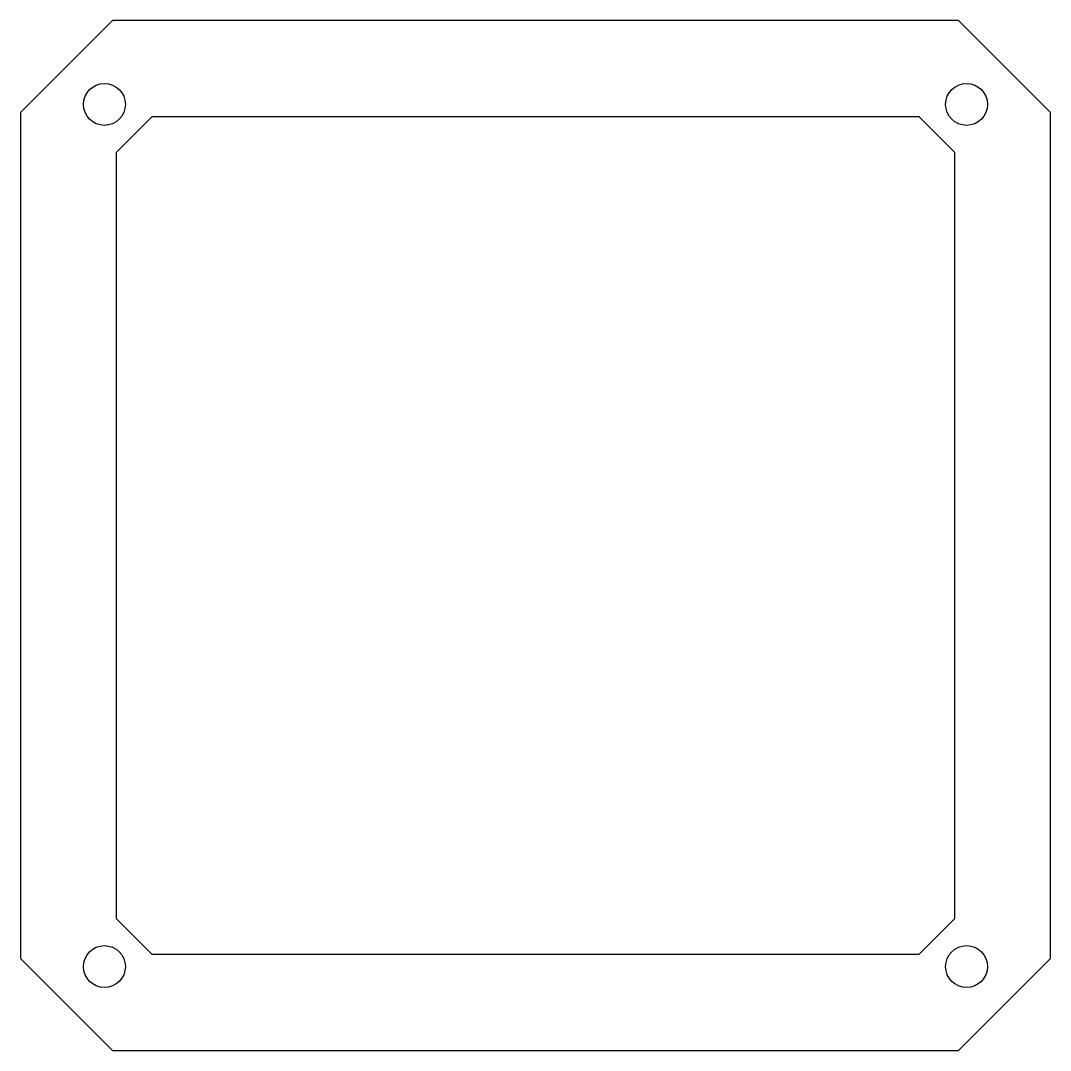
# Model space of a CAD drawing. Header units: millimetres. Extents: x -166.5 to -80.5, y 90.5 to 176.5.
import ezdxf

# ---------------------------------------------------------------- set-up
doc = ezdxf.new("R2010")
doc.units = ezdxf.units.MM
doc.layers.get('0').update_dxf_attribs({"linetype": 'CONTINUOUS'})

msp = doc.modelspace()

# ---------------------------------------------------------------- linework, layer by layer
for points in [[(-80.5, 168.814), (-88.186, 176.5), (-158.814, 176.5), (-166.5, 168.814), (-166.5, 98.186), (-158.814, 90.5), (-88.186, 90.5), (-80.5, 98.186)], [(-155.5, 168.5), (-91.5, 168.5), (-88.5, 165.5), (-88.5, 101.5), (-91.5, 98.5), (-155.5, 98.5), (-158.5, 101.5), (-158.5, 165.5)]]:
    msp.add_lwpolyline(points, close=True)
for centre in [(-159.5, 169.5), (-87.5, 169.5), (-159.5, 97.5), (-87.5, 97.5)]:
    msp.add_circle(centre, 1.75)

doc.saveas('drawing.dxf')
